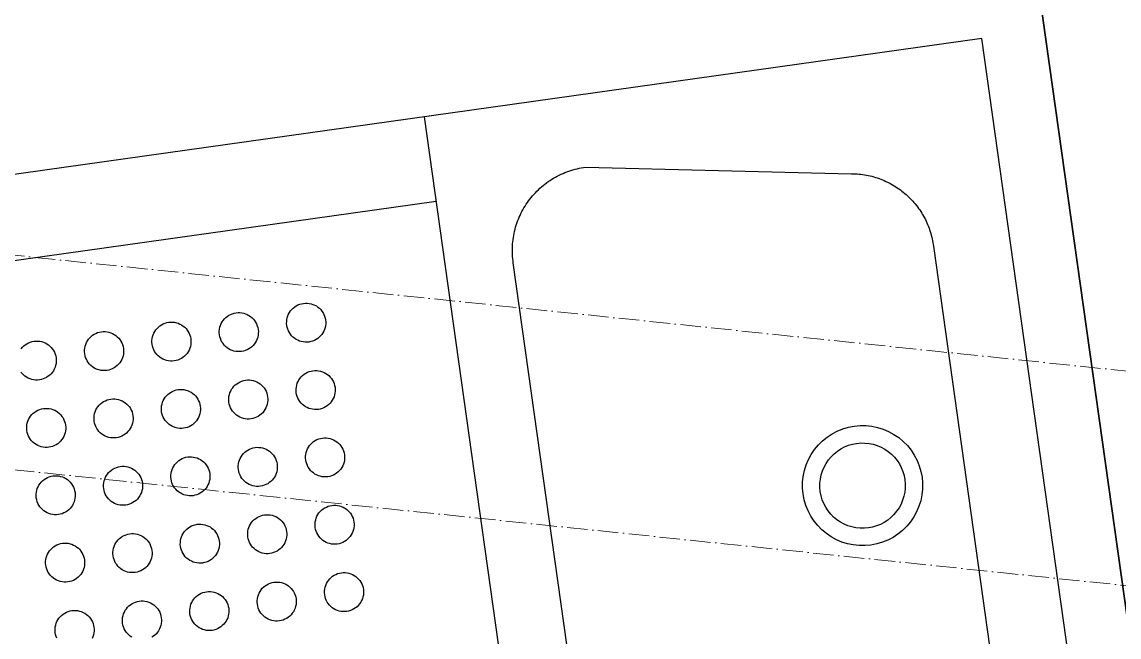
# Model space of a CAD drawing. Header units: millimetres. Extents: x -159872 to 386485, y -250577 to 158966.
# Drawn here: x 179948 to 180591, y 2141 to 2501 of the extents above; entities that cross this region are included whole.
import ezdxf

# ---------------------------------------------------------------- set-up
doc = ezdxf.new("R2010")
doc.units = ezdxf.units.MM
doc.linetypes.add('ACAD_ISO10W100', pattern=[18, 12, -3, 0, -3])
for name, color, linetype, lineweight in [('LDS-equipment-kitchen equipment', 3, 'Continuous', 13), ('LDS-struct-extg-ceiling beams', 252, 'ACAD_ISO10W100', 9), ('LDS-struct-new-walls', 6, 'Continuous', 35), ('WS-SINK UNIT', 3, 'Continuous', 13), ('WS-SINK UNIT TRANS', 62, 'Continuous', 13)]:
    doc.layers.add(name, color=color, linetype=linetype, lineweight=lineweight)

# ---------------------------------------------------------------- blocks, each defined once
blk = doc.blocks.new('JANITORIAL SINK_1')
at = {"layer": 'WS-SINK UNIT', "lineweight": 25}
for points in [[(250, 700, 0), (-250, 700, 0), (-250, 0, 0), (250, 0, 0), (250, 700, 0)], [(-156.78, 410.17, 0), (-158.02, 410.14, 0), (-159.26, 410.15, 0), (-160.5, 410.18, 0), (-161.74, 410.25, 0), (-162.97, 410.34, 0), (-164.21, 410.47, 0), (-165.44, 410.63, 0), (-166.66, 410.82, 0), (-167.88, 411.04, 0), (-169.1, 411.3, 0), (-170.3, 411.58, 0), (-171.5, 411.89, 0), (-172.7, 412.24, 0), (-173.88, 412.61, 0), (-175.05, 413.01, 0), (-176.21, 413.44, 0), (-177.36, 413.91, 0), (-178.5, 414.4, 0), (-179.63, 414.92, 0), (-180.74, 415.46, 0), (-181.84, 416.04, 0), (-182.92, 416.64, 0), (-183.99, 417.27, 0), (-185.04, 417.93, 0), (-186.08, 418.61, 0), (-187.1, 419.32, 0), (-188.1, 420.05, 0), (-189.08, 420.81, 0), (-190.04, 421.6, 0), (-190.98, 422.41, 0), (-191.9, 423.24, 0), (-192.8, 424.09, 0), (-193.67, 424.97, 0), (-194.53, 425.87, 0), (-195.36, 426.79, 0), (-196.17, 427.73, 0), (-196.95, 428.69, 0), (-197.71, 429.67, 0), (-198.45, 430.67, 0), (-199.16, 431.69, 0), (-199.84, 432.72, 0), (-200.5, 433.77, 0), (-201.13, 434.84, 0), (-201.73, 435.92, 0), (-202.3, 437.02, 0), (-202.85, 438.14, 0), (-203.37, 439.26, 0), (-203.86, 440.4, 0), (-204.32, 441.55, 0), (-204.76, 442.71, 0), (-205.16, 443.89, 0), (-205.53, 445.07, 0), (-205.88, 446.26, 0), (-206.19, 447.46, 0), (-206.47, 448.67, 0), (-206.72, 449.88, 0), (-206.95, 451.1, 0), (-207.14, 452.33, 0), (-207.3, 453.56, 0), (-207.42, 454.79, 0), (-207.52, 456.03, 0), (-207.59, 457.27, 0), (-207.62, 458.51, 0), (-207.63, 459.75, 0), (-182.2, 613.56, 0), (-182.03, 614.64, 0), (-181.84, 615.71, 0), (-181.62, 616.78, 0), (-181.38, 617.85, 0), (-181.11, 618.91, 0), (-180.82, 619.96, 0), (-180.5, 621, 0), (-180.17, 622.04, 0), (-179.81, 623.07, 0), (-179.42, 624.1, 0), (-179.02, 625.11, 0), (-178.59, 626.11, 0), (-178.13, 627.11, 0), (-177.66, 628.09, 0), (-177.16, 629.06, 0), (-176.65, 630.03, 0), (-176.11, 630.98, 0), (-175.55, 631.91, 0), (-174.96, 632.84, 0), (-174.36, 633.75, 0), (-173.74, 634.64, 0), (-173.1, 635.53, 0), (-172.43, 636.4, 0), (-171.75, 637.25, 0), (-171.05, 638.09, 0), (-170.33, 638.91, 0), (-169.6, 639.71, 0), (-168.84, 640.5, 0), (-168.07, 641.27, 0), (-167.28, 642.03, 0), (-166.47, 642.76, 0), (-165.65, 643.48, 0), (-164.81, 644.18, 0), (-163.95, 644.86, 0), (-163.08, 645.52, 0), (-162.2, 646.16, 0), (-161.3, 646.78, 0), (-160.39, 647.38, 0), (-159.46, 647.96, 0), (-158.53, 648.52, 0), (-157.58, 649.06, 0), (-156.61, 649.58, 0), (-155.64, 650.07, 0), (-154.66, 650.54, 0), (-153.66, 650.99, 0), (-152.66, 651.42, 0), (-151.64, 651.83, 0), (-150.62, 652.21, 0), (-149.59, 652.57, 0), (-148.55, 652.9, 0), (-147.5, 653.21, 0), (-146.45, 653.5, 0), (-145.39, 653.77, 0), (-144.32, 654.01, 0), (-143.25, 654.23, 0), (-142.18, 654.42, 0), (-141.1, 654.59, 0), (-140.02, 654.73, 0), (-138.93, 654.85, 0), (-137.84, 654.95, 0), (-136.75, 655.02, 0), (-135.66, 655.06, 0), (-134.57, 655.09, 0), (-133.48, 655.08, 0), (133.88, 655.08, 0)], [(155.93, 410.17, 0), (-156.78, 410.17, 0)], [(-250, 370.34, 0), (250, 370.34, 0)], [(-200, 370.34, 0), (-200, 89.83, 0)]]:
    blk.add_polyline3d(points, dxfattribs=at)
at = {"layer": 'WS-SINK UNIT TRANS', "lineweight": 25}
for points in [[(34.75, 594.49, 0), (34.58, 591.04, 0), (34.07, 587.63, 0), (33.23, 584.28, 0), (32.07, 581.03, 0), (30.59, 577.91, 0), (28.82, 574.95, 0), (26.76, 572.18, 0), (24.44, 569.62, 0), (21.89, 567.3, 0), (19.12, 565.25, 0), (16.16, 563.47, 0), (13.04, 562, 0), (9.79, 560.84, 0), (6.44, 560, 0), (3.02, 559.49, 0), (-0.42, 559.32, 0), (-3.87, 559.49, 0), (-7.28, 560, 0), (-10.63, 560.84, 0), (-13.88, 562, 0), (-17, 563.47, 0), (-19.96, 565.25, 0), (-22.73, 567.3, 0), (-25.29, 569.62, 0), (-27.61, 572.18, 0), (-29.67, 574.95, 0), (-31.44, 577.91, 0), (-32.92, 581.03, 0), (-34.08, 584.28, 0), (-34.92, 587.63, 0), (-35.42, 591.04, 0), (-35.59, 594.49, 0), (-35.42, 597.94, 0), (-34.92, 601.35, 0), (-34.08, 604.7, 0), (-32.92, 607.95, 0), (-31.44, 611.07, 0), (-29.67, 614.03, 0), (-27.61, 616.8, 0), (-25.29, 619.36, 0), (-22.73, 621.68, 0), (-19.96, 623.73, 0), (-17, 625.51, 0), (-13.88, 626.98, 0), (-10.63, 628.15, 0), (-7.28, 628.99, 0), (-3.87, 629.49, 0), (-0.42, 629.66, 0), (3.02, 629.49, 0), (6.44, 628.99, 0), (9.79, 628.15, 0), (13.04, 626.98, 0), (16.16, 625.51, 0), (19.12, 623.73, 0), (21.89, 621.68, 0), (24.44, 619.36, 0), (26.76, 616.8, 0), (28.82, 614.03, 0), (30.59, 611.07, 0), (32.07, 607.95, 0), (33.23, 604.7, 0), (34.07, 601.35, 0), (34.58, 597.94, 0), (34.75, 594.49, 0)], [(24.58, 594.49, 0), (24.46, 592.04, 0), (24.1, 589.61, 0), (23.5, 587.23, 0), (22.67, 584.92, 0), (21.62, 582.71, 0), (20.36, 580.6, 0), (18.9, 578.63, 0), (17.25, 576.81, 0), (15.44, 575.17, 0), (13.47, 573.7, 0), (11.36, 572.44, 0), (9.14, 571.39, 0), (6.83, 570.57, 0), (4.45, 569.97, 0), (2.03, 569.61, 0), (-0.42, 569.49, 0), (-2.87, 569.61, 0), (-5.3, 569.97, 0), (-7.68, 570.57, 0), (-9.99, 571.39, 0), (-12.21, 572.44, 0), (-14.31, 573.7, 0), (-16.28, 575.17, 0), (-18.1, 576.81, 0), (-19.75, 578.63, 0), (-21.21, 580.6, 0), (-22.47, 582.71, 0), (-23.52, 584.92, 0), (-24.35, 587.23, 0), (-24.94, 589.61, 0), (-25.3, 592.04, 0), (-25.42, 594.49, 0), (-25.3, 596.94, 0), (-24.94, 599.37, 0), (-24.35, 601.75, 0), (-23.52, 604.06, 0), (-22.47, 606.28, 0), (-21.21, 608.38, 0), (-19.75, 610.35, 0), (-18.1, 612.17, 0), (-16.28, 613.82, 0), (-14.31, 615.28, 0), (-12.21, 616.54, 0), (-9.99, 617.59, 0), (-7.68, 618.42, 0), (-5.3, 619.01, 0), (-2.87, 619.37, 0), (-0.42, 619.49, 0), (2.03, 619.37, 0), (4.45, 619.01, 0), (6.83, 618.42, 0), (9.14, 617.59, 0), (11.36, 616.54, 0), (13.47, 615.28, 0), (15.44, 613.82, 0), (17.25, 612.17, 0), (18.9, 610.35, 0), (20.36, 608.38, 0), (21.62, 606.28, 0), (22.67, 604.06, 0), (23.5, 601.75, 0), (24.1, 599.37, 0), (24.46, 596.94, 0), (24.58, 594.49, 0)], [(-128.81, 285.17, 0), (-128.87, 284.05, 0), (-129.03, 282.94, 0), (-129.31, 281.85, 0), (-129.68, 280.79, 0), (-130.16, 279.78, 0), (-130.74, 278.81, 0), (-131.41, 277.91, 0), (-132.16, 277.08, 0), (-133, 276.33, 0), (-133.9, 275.66, 0), (-134.86, 275.08, 0), (-135.88, 274.6, 0), (-136.93, 274.22, 0), (-138.02, 273.95, 0), (-139.13, 273.78, 0), (-140.25, 273.73, 0), (-141.38, 273.78, 0), (-142.49, 273.95, 0), (-143.57, 274.22, 0), (-144.63, 274.6, 0), (-145.65, 275.08, 0), (-146.61, 275.66, 0), (-147.51, 276.33, 0), (-148.34, 277.08, 0), (-149.1, 277.91, 0), (-149.77, 278.81, 0), (-150.34, 279.78, 0), (-150.82, 280.79, 0), (-151.2, 281.85, 0), (-151.47, 282.94, 0), (-151.64, 284.05, 0), (-151.69, 285.17, 0), (-151.64, 286.29, 0), (-151.47, 287.4, 0), (-151.2, 288.49, 0), (-150.82, 289.55, 0), (-150.34, 290.56, 0), (-149.77, 291.53, 0), (-149.1, 292.43, 0), (-148.34, 293.26, 0), (-147.51, 294.01, 0), (-146.61, 294.68, 0), (-145.65, 295.26, 0), (-144.63, 295.74, 0), (-143.57, 296.12, 0), (-142.49, 296.39, 0), (-141.38, 296.56, 0), (-140.25, 296.61, 0), (-139.13, 296.56, 0), (-138.02, 296.39, 0), (-136.93, 296.12, 0), (-135.88, 295.74, 0), (-134.86, 295.26, 0), (-133.9, 294.68, 0), (-133, 294.01, 0), (-132.16, 293.26, 0), (-131.41, 292.43, 0), (-130.74, 291.53, 0), (-130.16, 290.56, 0), (-129.68, 289.55, 0), (-129.31, 288.49, 0), (-129.03, 287.4, 0), (-128.87, 286.29, 0), (-128.81, 285.17, 0)], [(-88.98, 285.17, 0), (-89.04, 284.05, 0), (-89.2, 282.94, 0), (-89.48, 281.85, 0), (-89.85, 280.79, 0), (-90.33, 279.78, 0), (-90.91, 278.81, 0), (-91.58, 277.91, 0), (-92.33, 277.08, 0), (-93.17, 276.33, 0), (-94.07, 275.66, 0), (-95.03, 275.08, 0), (-96.05, 274.6, 0), (-97.1, 274.22, 0), (-98.19, 273.95, 0), (-99.3, 273.78, 0), (-100.42, 273.73, 0), (-101.54, 273.78, 0), (-102.66, 273.95, 0), (-103.74, 274.22, 0), (-104.8, 274.6, 0), (-105.82, 275.08, 0), (-106.78, 275.66, 0), (-107.68, 276.33, 0), (-108.51, 277.08, 0), (-109.27, 277.91, 0), (-109.94, 278.81, 0), (-110.51, 279.78, 0), (-110.99, 280.79, 0), (-111.37, 281.85, 0), (-111.64, 282.94, 0), (-111.81, 284.05, 0), (-111.86, 285.17, 0), (-111.81, 286.29, 0), (-111.64, 287.4, 0), (-111.37, 288.49, 0), (-110.99, 289.55, 0), (-110.51, 290.56, 0), (-109.94, 291.53, 0), (-109.27, 292.43, 0), (-108.51, 293.26, 0), (-107.68, 294.01, 0), (-106.78, 294.68, 0), (-105.82, 295.26, 0), (-104.8, 295.74, 0), (-103.74, 296.12, 0), (-102.66, 296.39, 0), (-101.54, 296.56, 0), (-100.42, 296.61, 0), (-99.3, 296.56, 0), (-98.19, 296.39, 0), (-97.1, 296.12, 0), (-96.05, 295.74, 0), (-95.03, 295.26, 0), (-94.07, 294.68, 0), (-93.17, 294.01, 0), (-92.33, 293.26, 0), (-91.58, 292.43, 0), (-90.91, 291.53, 0), (-90.33, 290.56, 0), (-89.85, 289.55, 0), (-89.48, 288.49, 0), (-89.2, 287.4, 0), (-89.04, 286.29, 0), (-88.98, 285.17, 0)], [(-49.15, 285.17, 0), (-49.21, 284.05, 0), (-49.37, 282.94, 0), (-49.64, 281.85, 0), (-50.02, 280.79, 0), (-50.5, 279.78, 0), (-51.08, 278.81, 0), (-51.75, 277.91, 0), (-52.5, 277.08, 0), (-53.33, 276.33, 0), (-54.24, 275.66, 0), (-55.2, 275.08, 0), (-56.21, 274.6, 0), (-57.27, 274.22, 0), (-58.36, 273.95, 0), (-59.47, 273.78, 0), (-60.59, 273.73, 0), (-61.71, 273.78, 0), (-62.82, 273.95, 0), (-63.91, 274.22, 0), (-64.97, 274.6, 0), (-65.99, 275.08, 0), (-66.95, 275.66, 0), (-67.85, 276.33, 0), (-68.68, 277.08, 0), (-69.44, 277.91, 0), (-70.11, 278.81, 0), (-70.68, 279.78, 0), (-71.16, 280.79, 0), (-71.54, 281.85, 0), (-71.81, 282.94, 0), (-71.98, 284.05, 0), (-72.03, 285.17, 0), (-71.98, 286.29, 0), (-71.81, 287.4, 0), (-71.54, 288.49, 0), (-71.16, 289.55, 0), (-70.68, 290.56, 0), (-70.11, 291.53, 0), (-69.44, 292.43, 0), (-68.68, 293.26, 0), (-67.85, 294.01, 0), (-66.95, 294.68, 0), (-65.99, 295.26, 0), (-64.97, 295.74, 0), (-63.91, 296.12, 0), (-62.82, 296.39, 0), (-61.71, 296.56, 0), (-60.59, 296.61, 0), (-59.47, 296.56, 0), (-58.36, 296.39, 0), (-57.27, 296.12, 0), (-56.21, 295.74, 0), (-55.2, 295.26, 0), (-54.24, 294.68, 0), (-53.33, 294.01, 0), (-52.5, 293.26, 0), (-51.75, 292.43, 0), (-51.08, 291.53, 0), (-50.5, 290.56, 0), (-50.02, 289.55, 0), (-49.64, 288.49, 0), (-49.37, 287.4, 0), (-49.21, 286.29, 0), (-49.15, 285.17, 0)], [(-9.32, 285.17, 0), (-9.38, 284.05, 0), (-9.54, 282.94, 0), (-9.81, 281.85, 0), (-10.19, 280.79, 0), (-10.67, 279.78, 0), (-11.25, 278.81, 0), (-11.92, 277.91, 0), (-12.67, 277.08, 0), (-13.5, 276.33, 0), (-14.41, 275.66, 0), (-15.37, 275.08, 0), (-16.38, 274.6, 0), (-17.44, 274.22, 0), (-18.53, 273.95, 0), (-19.64, 273.78, 0), (-20.76, 273.73, 0), (-21.88, 273.78, 0), (-22.99, 273.95, 0), (-24.08, 274.22, 0), (-25.14, 274.6, 0), (-26.16, 275.08, 0), (-27.12, 275.66, 0), (-28.02, 276.33, 0), (-28.85, 277.08, 0), (-29.61, 277.91, 0), (-30.28, 278.81, 0), (-30.85, 279.78, 0), (-31.33, 280.79, 0), (-31.71, 281.85, 0), (-31.98, 282.94, 0), (-32.15, 284.05, 0), (-32.2, 285.17, 0), (-32.15, 286.29, 0), (-31.98, 287.4, 0), (-31.71, 288.49, 0), (-31.33, 289.55, 0), (-30.85, 290.56, 0), (-30.28, 291.53, 0), (-29.61, 292.43, 0), (-28.85, 293.26, 0), (-28.02, 294.01, 0), (-27.12, 294.68, 0), (-26.16, 295.26, 0), (-25.14, 295.74, 0), (-24.08, 296.12, 0), (-22.99, 296.39, 0), (-21.88, 296.56, 0), (-20.76, 296.61, 0), (-19.64, 296.56, 0), (-18.53, 296.39, 0), (-17.44, 296.12, 0), (-16.38, 295.74, 0), (-15.37, 295.26, 0), (-14.41, 294.68, 0), (-13.5, 294.01, 0), (-12.67, 293.26, 0), (-11.92, 292.43, 0), (-11.25, 291.53, 0), (-10.67, 290.56, 0), (-10.19, 289.55, 0), (-9.81, 288.49, 0), (-9.54, 287.4, 0), (-9.38, 286.29, 0), (-9.32, 285.17, 0)], [(30.51, 285.17, 0), (30.45, 284.05, 0), (30.29, 282.94, 0), (30.02, 281.85, 0), (29.64, 280.79, 0), (29.16, 279.78, 0), (28.58, 278.81, 0), (27.91, 277.91, 0), (27.16, 277.08, 0), (26.33, 276.33, 0), (25.42, 275.66, 0), (24.46, 275.08, 0), (23.45, 274.6, 0), (22.39, 274.22, 0), (21.3, 273.95, 0), (20.19, 273.78, 0), (19.07, 273.73, 0), (17.95, 273.78, 0), (16.84, 273.95, 0), (15.75, 274.22, 0), (14.69, 274.6, 0), (13.67, 275.08, 0), (12.71, 275.66, 0), (11.81, 276.33, 0), (10.98, 277.08, 0), (10.22, 277.91, 0), (9.56, 278.81, 0), (8.98, 279.78, 0), (8.5, 280.79, 0), (8.12, 281.85, 0), (7.85, 282.94, 0), (7.68, 284.05, 0), (7.63, 285.17, 0), (7.68, 286.29, 0), (7.85, 287.4, 0), (8.12, 288.49, 0), (8.5, 289.55, 0), (8.98, 290.56, 0), (9.56, 291.53, 0), (10.22, 292.43, 0), (10.98, 293.26, 0), (11.81, 294.01, 0), (12.71, 294.68, 0), (13.67, 295.26, 0), (14.69, 295.74, 0), (15.75, 296.12, 0), (16.84, 296.39, 0), (17.95, 296.56, 0), (19.07, 296.61, 0), (20.19, 296.56, 0), (21.3, 296.39, 0), (22.39, 296.12, 0), (23.45, 295.74, 0), (24.46, 295.26, 0), (25.42, 294.68, 0), (26.33, 294.01, 0), (27.16, 293.26, 0), (27.91, 292.43, 0), (28.58, 291.53, 0), (29.16, 290.56, 0), (29.64, 289.55, 0), (30.02, 288.49, 0), (30.29, 287.4, 0), (30.45, 286.29, 0), (30.51, 285.17, 0)], [(-128.81, 245.34, 0), (-128.87, 244.22, 0), (-129.03, 243.11, 0), (-129.31, 242.02, 0), (-129.68, 240.96, 0), (-130.16, 239.95, 0), (-130.74, 238.98, 0), (-131.41, 238.08, 0), (-132.16, 237.25, 0), (-133, 236.5, 0), (-133.9, 235.83, 0), (-134.86, 235.25, 0), (-135.88, 234.77, 0), (-136.93, 234.39, 0), (-138.02, 234.12, 0), (-139.13, 233.95, 0), (-140.25, 233.9, 0), (-141.38, 233.95, 0), (-142.49, 234.12, 0), (-143.57, 234.39, 0), (-144.63, 234.77, 0), (-145.65, 235.25, 0), (-146.61, 235.83, 0), (-147.51, 236.5, 0), (-148.34, 237.25, 0), (-149.1, 238.08, 0), (-149.77, 238.98, 0), (-150.34, 239.95, 0), (-150.82, 240.96, 0), (-151.2, 242.02, 0), (-151.47, 243.11, 0), (-151.64, 244.22, 0), (-151.69, 245.34, 0), (-151.64, 246.46, 0), (-151.47, 247.57, 0), (-151.2, 248.66, 0), (-150.82, 249.72, 0), (-150.34, 250.73, 0), (-149.77, 251.7, 0), (-149.1, 252.6, 0), (-148.34, 253.43, 0), (-147.51, 254.18, 0), (-146.61, 254.85, 0), (-145.65, 255.43, 0), (-144.63, 255.91, 0), (-143.57, 256.29, 0), (-142.49, 256.56, 0), (-141.38, 256.72, 0), (-140.25, 256.78, 0), (-139.13, 256.72, 0), (-138.02, 256.56, 0), (-136.93, 256.29, 0), (-135.88, 255.91, 0), (-134.86, 255.43, 0), (-133.9, 254.85, 0), (-133, 254.18, 0), (-132.16, 253.43, 0), (-131.41, 252.6, 0), (-130.74, 251.7, 0), (-130.16, 250.73, 0), (-129.68, 249.72, 0), (-129.31, 248.66, 0), (-129.03, 247.57, 0), (-128.87, 246.46, 0), (-128.81, 245.34, 0)], [(-88.98, 245.34, 0), (-89.04, 244.22, 0), (-89.2, 243.11, 0), (-89.48, 242.02, 0), (-89.85, 240.96, 0), (-90.33, 239.95, 0), (-90.91, 238.98, 0), (-91.58, 238.08, 0), (-92.33, 237.25, 0), (-93.17, 236.5, 0), (-94.07, 235.83, 0), (-95.03, 235.25, 0), (-96.05, 234.77, 0), (-97.1, 234.39, 0), (-98.19, 234.12, 0), (-99.3, 233.95, 0), (-100.42, 233.9, 0), (-101.54, 233.95, 0), (-102.66, 234.12, 0), (-103.74, 234.39, 0), (-104.8, 234.77, 0), (-105.82, 235.25, 0), (-106.78, 235.83, 0), (-107.68, 236.5, 0), (-108.51, 237.25, 0), (-109.27, 238.08, 0), (-109.94, 238.98, 0), (-110.51, 239.95, 0), (-110.99, 240.96, 0), (-111.37, 242.02, 0), (-111.64, 243.11, 0), (-111.81, 244.22, 0), (-111.86, 245.34, 0), (-111.81, 246.46, 0), (-111.64, 247.57, 0), (-111.37, 248.66, 0), (-110.99, 249.72, 0), (-110.51, 250.73, 0), (-109.94, 251.7, 0), (-109.27, 252.6, 0), (-108.51, 253.43, 0), (-107.68, 254.18, 0), (-106.78, 254.85, 0), (-105.82, 255.43, 0), (-104.8, 255.91, 0), (-103.74, 256.29, 0), (-102.66, 256.56, 0), (-101.54, 256.72, 0), (-100.42, 256.78, 0), (-99.3, 256.72, 0), (-98.19, 256.56, 0), (-97.1, 256.29, 0), (-96.05, 255.91, 0), (-95.03, 255.43, 0), (-94.07, 254.85, 0), (-93.17, 254.18, 0), (-92.33, 253.43, 0), (-91.58, 252.6, 0), (-90.91, 251.7, 0), (-90.33, 250.73, 0), (-89.85, 249.72, 0), (-89.48, 248.66, 0), (-89.2, 247.57, 0), (-89.04, 246.46, 0), (-88.98, 245.34, 0)], [(-49.15, 245.34, 0), (-49.21, 244.22, 0), (-49.37, 243.11, 0), (-49.64, 242.02, 0), (-50.02, 240.96, 0), (-50.5, 239.95, 0), (-51.08, 238.98, 0), (-51.75, 238.08, 0), (-52.5, 237.25, 0), (-53.33, 236.5, 0), (-54.24, 235.83, 0), (-55.2, 235.25, 0), (-56.21, 234.77, 0), (-57.27, 234.39, 0), (-58.36, 234.12, 0), (-59.47, 233.95, 0), (-60.59, 233.9, 0), (-61.71, 233.95, 0), (-62.82, 234.12, 0), (-63.91, 234.39, 0), (-64.97, 234.77, 0), (-65.99, 235.25, 0), (-66.95, 235.83, 0), (-67.85, 236.5, 0), (-68.68, 237.25, 0), (-69.44, 238.08, 0), (-70.11, 238.98, 0), (-70.68, 239.95, 0), (-71.16, 240.96, 0), (-71.54, 242.02, 0), (-71.81, 243.11, 0), (-71.98, 244.22, 0), (-72.03, 245.34, 0), (-71.98, 246.46, 0), (-71.81, 247.57, 0), (-71.54, 248.66, 0), (-71.16, 249.72, 0), (-70.68, 250.73, 0), (-70.11, 251.7, 0), (-69.44, 252.6, 0), (-68.68, 253.43, 0), (-67.85, 254.18, 0), (-66.95, 254.85, 0), (-65.99, 255.43, 0), (-64.97, 255.91, 0), (-63.91, 256.29, 0), (-62.82, 256.56, 0), (-61.71, 256.72, 0), (-60.59, 256.78, 0), (-59.47, 256.72, 0), (-58.36, 256.56, 0), (-57.27, 256.29, 0), (-56.21, 255.91, 0), (-55.2, 255.43, 0), (-54.24, 254.85, 0), (-53.33, 254.18, 0), (-52.5, 253.43, 0), (-51.75, 252.6, 0), (-51.08, 251.7, 0), (-50.5, 250.73, 0), (-50.02, 249.72, 0), (-49.64, 248.66, 0), (-49.37, 247.57, 0), (-49.21, 246.46, 0), (-49.15, 245.34, 0)], [(-9.32, 245.34, 0), (-9.38, 244.22, 0), (-9.54, 243.11, 0), (-9.81, 242.02, 0), (-10.19, 240.96, 0), (-10.67, 239.95, 0), (-11.25, 238.98, 0), (-11.92, 238.08, 0), (-12.67, 237.25, 0), (-13.5, 236.5, 0), (-14.41, 235.83, 0), (-15.37, 235.25, 0), (-16.38, 234.77, 0), (-17.44, 234.39, 0), (-18.53, 234.12, 0), (-19.64, 233.95, 0), (-20.76, 233.9, 0), (-21.88, 233.95, 0), (-22.99, 234.12, 0), (-24.08, 234.39, 0), (-25.14, 234.77, 0), (-26.16, 235.25, 0), (-27.12, 235.83, 0), (-28.02, 236.5, 0), (-28.85, 237.25, 0), (-29.61, 238.08, 0), (-30.28, 238.98, 0), (-30.85, 239.95, 0), (-31.33, 240.96, 0), (-31.71, 242.02, 0), (-31.98, 243.11, 0), (-32.15, 244.22, 0), (-32.2, 245.34, 0), (-32.15, 246.46, 0), (-31.98, 247.57, 0), (-31.71, 248.66, 0), (-31.33, 249.72, 0), (-30.85, 250.73, 0), (-30.28, 251.7, 0), (-29.61, 252.6, 0), (-28.85, 253.43, 0), (-28.02, 254.18, 0), (-27.12, 254.85, 0), (-26.16, 255.43, 0), (-25.14, 255.91, 0), (-24.08, 256.29, 0), (-22.99, 256.56, 0), (-21.88, 256.72, 0), (-20.76, 256.78, 0), (-19.64, 256.72, 0), (-18.53, 256.56, 0), (-17.44, 256.29, 0), (-16.38, 255.91, 0), (-15.37, 255.43, 0), (-14.41, 254.85, 0), (-13.5, 254.18, 0), (-12.67, 253.43, 0), (-11.92, 252.6, 0), (-11.25, 251.7, 0), (-10.67, 250.73, 0), (-10.19, 249.72, 0), (-9.81, 248.66, 0), (-9.54, 247.57, 0), (-9.38, 246.46, 0), (-9.32, 245.34, 0)], [(30.51, 245.34, 0), (30.45, 244.22, 0), (30.29, 243.11, 0), (30.02, 242.02, 0), (29.64, 240.96, 0), (29.16, 239.95, 0), (28.58, 238.98, 0), (27.91, 238.08, 0), (27.16, 237.25, 0), (26.33, 236.5, 0), (25.42, 235.83, 0), (24.46, 235.25, 0), (23.45, 234.77, 0), (22.39, 234.39, 0), (21.3, 234.12, 0), (20.19, 233.95, 0), (19.07, 233.9, 0), (17.95, 233.95, 0), (16.84, 234.12, 0), (15.75, 234.39, 0), (14.69, 234.77, 0), (13.67, 235.25, 0), (12.71, 235.83, 0), (11.81, 236.5, 0), (10.98, 237.25, 0), (10.22, 238.08, 0), (9.56, 238.98, 0), (8.98, 239.95, 0), (8.5, 240.96, 0), (8.12, 242.02, 0), (7.85, 243.11, 0), (7.68, 244.22, 0), (7.63, 245.34, 0), (7.68, 246.46, 0), (7.85, 247.57, 0), (8.12, 248.66, 0), (8.5, 249.72, 0), (8.98, 250.73, 0), (9.56, 251.7, 0), (10.22, 252.6, 0), (10.98, 253.43, 0), (11.81, 254.18, 0), (12.71, 254.85, 0), (13.67, 255.43, 0), (14.69, 255.91, 0), (15.75, 256.29, 0), (16.84, 256.56, 0), (17.95, 256.72, 0), (19.07, 256.78, 0), (20.19, 256.72, 0), (21.3, 256.56, 0), (22.39, 256.29, 0), (23.45, 255.91, 0), (24.46, 255.43, 0), (25.42, 254.85, 0), (26.33, 254.18, 0), (27.16, 253.43, 0), (27.91, 252.6, 0), (28.58, 251.7, 0), (29.16, 250.73, 0), (29.64, 249.72, 0), (30.02, 248.66, 0), (30.29, 247.57, 0), (30.45, 246.46, 0), (30.51, 245.34, 0)], [(-128.81, 205.51, 0), (-128.87, 204.39, 0), (-129.03, 203.28, 0), (-129.31, 202.19, 0), (-129.68, 201.13, 0), (-130.16, 200.12, 0), (-130.74, 199.15, 0), (-131.41, 198.25, 0), (-132.16, 197.42, 0), (-133, 196.66, 0), (-133.9, 196, 0), (-134.86, 195.42, 0), (-135.88, 194.94, 0), (-136.93, 194.56, 0), (-138.02, 194.29, 0), (-139.13, 194.12, 0), (-140.25, 194.07, 0), (-141.38, 194.12, 0), (-142.49, 194.29, 0), (-143.57, 194.56, 0), (-144.63, 194.94, 0), (-145.65, 195.42, 0), (-146.61, 196, 0), (-147.51, 196.66, 0), (-148.34, 197.42, 0), (-149.1, 198.25, 0), (-149.77, 199.15, 0), (-150.34, 200.12, 0), (-150.82, 201.13, 0), (-151.2, 202.19, 0), (-151.47, 203.28, 0), (-151.64, 204.39, 0), (-151.69, 205.51, 0), (-151.64, 206.63, 0), (-151.47, 207.74, 0), (-151.2, 208.83, 0), (-150.82, 209.89, 0), (-150.34, 210.9, 0), (-149.77, 211.86, 0), (-149.1, 212.77, 0), (-148.34, 213.6, 0), (-147.51, 214.35, 0), (-146.61, 215.02, 0), (-145.65, 215.6, 0), (-144.63, 216.08, 0), (-143.57, 216.46, 0), (-142.49, 216.73, 0), (-141.38, 216.89, 0), (-140.25, 216.95, 0), (-139.13, 216.89, 0), (-138.02, 216.73, 0), (-136.93, 216.46, 0), (-135.88, 216.08, 0), (-134.86, 215.6, 0), (-133.9, 215.02, 0), (-133, 214.35, 0), (-132.16, 213.6, 0), (-131.41, 212.77, 0), (-130.74, 211.86, 0), (-130.16, 210.9, 0), (-129.68, 209.89, 0), (-129.31, 208.83, 0), (-129.03, 207.74, 0), (-128.87, 206.63, 0), (-128.81, 205.51, 0)], [(-88.98, 205.51, 0), (-89.04, 204.39, 0), (-89.2, 203.28, 0), (-89.48, 202.19, 0), (-89.85, 201.13, 0), (-90.33, 200.12, 0), (-90.91, 199.15, 0), (-91.58, 198.25, 0), (-92.33, 197.42, 0), (-93.17, 196.66, 0), (-94.07, 196, 0), (-95.03, 195.42, 0), (-96.05, 194.94, 0), (-97.1, 194.56, 0), (-98.19, 194.29, 0), (-99.3, 194.12, 0), (-100.42, 194.07, 0), (-101.54, 194.12, 0), (-102.66, 194.29, 0), (-103.74, 194.56, 0), (-104.8, 194.94, 0), (-105.82, 195.42, 0), (-106.78, 196, 0), (-107.68, 196.66, 0), (-108.51, 197.42, 0), (-109.27, 198.25, 0), (-109.94, 199.15, 0), (-110.51, 200.12, 0), (-110.99, 201.13, 0), (-111.37, 202.19, 0), (-111.64, 203.28, 0), (-111.81, 204.39, 0), (-111.86, 205.51, 0), (-111.81, 206.63, 0), (-111.64, 207.74, 0), (-111.37, 208.83, 0), (-110.99, 209.89, 0), (-110.51, 210.9, 0), (-109.94, 211.86, 0), (-109.27, 212.77, 0), (-108.51, 213.6, 0), (-107.68, 214.35, 0), (-106.78, 215.02, 0), (-105.82, 215.6, 0), (-104.8, 216.08, 0), (-103.74, 216.46, 0), (-102.66, 216.73, 0), (-101.54, 216.89, 0), (-100.42, 216.95, 0), (-99.3, 216.89, 0), (-98.19, 216.73, 0), (-97.1, 216.46, 0), (-96.05, 216.08, 0), (-95.03, 215.6, 0), (-94.07, 215.02, 0), (-93.17, 214.35, 0), (-92.33, 213.6, 0), (-91.58, 212.77, 0), (-90.91, 211.86, 0), (-90.33, 210.9, 0), (-89.85, 209.89, 0), (-89.48, 208.83, 0), (-89.2, 207.74, 0), (-89.04, 206.63, 0), (-88.98, 205.51, 0)], [(-49.15, 205.51, 0), (-49.21, 204.39, 0), (-49.37, 203.28, 0), (-49.64, 202.19, 0), (-50.02, 201.13, 0), (-50.5, 200.12, 0), (-51.08, 199.15, 0), (-51.75, 198.25, 0), (-52.5, 197.42, 0), (-53.33, 196.66, 0), (-54.24, 196, 0), (-55.2, 195.42, 0), (-56.21, 194.94, 0), (-57.27, 194.56, 0), (-58.36, 194.29, 0), (-59.47, 194.12, 0), (-60.59, 194.07, 0), (-61.71, 194.12, 0), (-62.82, 194.29, 0), (-63.91, 194.56, 0), (-64.97, 194.94, 0), (-65.99, 195.42, 0), (-66.95, 196, 0), (-67.85, 196.66, 0), (-68.68, 197.42, 0), (-69.44, 198.25, 0), (-70.11, 199.15, 0), (-70.68, 200.12, 0), (-71.16, 201.13, 0), (-71.54, 202.19, 0), (-71.81, 203.28, 0), (-71.98, 204.39, 0), (-72.03, 205.51, 0), (-71.98, 206.63, 0), (-71.81, 207.74, 0), (-71.54, 208.83, 0), (-71.16, 209.89, 0), (-70.68, 210.9, 0), (-70.11, 211.86, 0), (-69.44, 212.77, 0), (-68.68, 213.6, 0), (-67.85, 214.35, 0), (-66.95, 215.02, 0), (-65.99, 215.6, 0), (-64.97, 216.08, 0), (-63.91, 216.46, 0), (-62.82, 216.73, 0), (-61.71, 216.89, 0), (-60.59, 216.95, 0), (-59.47, 216.89, 0), (-58.36, 216.73, 0), (-57.27, 216.46, 0), (-56.21, 216.08, 0), (-55.2, 215.6, 0), (-54.24, 215.02, 0), (-53.33, 214.35, 0), (-52.5, 213.6, 0), (-51.75, 212.77, 0), (-51.08, 211.86, 0), (-50.5, 210.9, 0), (-50.02, 209.89, 0), (-49.64, 208.83, 0), (-49.37, 207.74, 0), (-49.21, 206.63, 0), (-49.15, 205.51, 0)], [(-9.32, 205.51, 0), (-9.38, 204.39, 0), (-9.54, 203.28, 0), (-9.81, 202.19, 0), (-10.19, 201.13, 0), (-10.67, 200.12, 0), (-11.25, 199.15, 0), (-11.92, 198.25, 0), (-12.67, 197.42, 0), (-13.5, 196.66, 0), (-14.41, 196, 0), (-15.37, 195.42, 0), (-16.38, 194.94, 0), (-17.44, 194.56, 0), (-18.53, 194.29, 0), (-19.64, 194.12, 0), (-20.76, 194.07, 0), (-21.88, 194.12, 0), (-22.99, 194.29, 0), (-24.08, 194.56, 0), (-25.14, 194.94, 0), (-26.16, 195.42, 0), (-27.12, 196, 0), (-28.02, 196.66, 0), (-28.85, 197.42, 0), (-29.61, 198.25, 0), (-30.28, 199.15, 0), (-30.85, 200.12, 0), (-31.33, 201.13, 0), (-31.71, 202.19, 0), (-31.98, 203.28, 0), (-32.15, 204.39, 0), (-32.2, 205.51, 0), (-32.15, 206.63, 0), (-31.98, 207.74, 0), (-31.71, 208.83, 0), (-31.33, 209.89, 0), (-30.85, 210.9, 0), (-30.28, 211.86, 0), (-29.61, 212.77, 0), (-28.85, 213.6, 0), (-28.02, 214.35, 0), (-27.12, 215.02, 0), (-26.16, 215.6, 0), (-25.14, 216.08, 0), (-24.08, 216.46, 0), (-22.99, 216.73, 0), (-21.88, 216.89, 0), (-20.76, 216.95, 0), (-19.64, 216.89, 0), (-18.53, 216.73, 0), (-17.44, 216.46, 0), (-16.38, 216.08, 0), (-15.37, 215.6, 0), (-14.41, 215.02, 0), (-13.5, 214.35, 0), (-12.67, 213.6, 0), (-11.92, 212.77, 0), (-11.25, 211.86, 0), (-10.67, 210.9, 0), (-10.19, 209.89, 0), (-9.81, 208.83, 0), (-9.54, 207.74, 0), (-9.38, 206.63, 0), (-9.32, 205.51, 0)], [(30.51, 205.51, 0), (30.45, 204.39, 0), (30.29, 203.28, 0), (30.02, 202.19, 0), (29.64, 201.13, 0), (29.16, 200.12, 0), (28.58, 199.15, 0), (27.91, 198.25, 0), (27.16, 197.42, 0), (26.33, 196.66, 0), (25.42, 196, 0), (24.46, 195.42, 0), (23.45, 194.94, 0), (22.39, 194.56, 0), (21.3, 194.29, 0), (20.19, 194.12, 0), (19.07, 194.07, 0), (17.95, 194.12, 0), (16.84, 194.29, 0), (15.75, 194.56, 0), (14.69, 194.94, 0), (13.67, 195.42, 0), (12.71, 196, 0), (11.81, 196.66, 0), (10.98, 197.42, 0), (10.22, 198.25, 0), (9.56, 199.15, 0), (8.98, 200.12, 0), (8.5, 201.13, 0), (8.12, 202.19, 0), (7.85, 203.28, 0), (7.68, 204.39, 0), (7.63, 205.51, 0), (7.68, 206.63, 0), (7.85, 207.74, 0), (8.12, 208.83, 0), (8.5, 209.89, 0), (8.98, 210.9, 0), (9.56, 211.86, 0), (10.22, 212.77, 0), (10.98, 213.6, 0), (11.81, 214.35, 0), (12.71, 215.02, 0), (13.67, 215.6, 0), (14.69, 216.08, 0), (15.75, 216.46, 0), (16.84, 216.73, 0), (17.95, 216.89, 0), (19.07, 216.95, 0), (20.19, 216.89, 0), (21.3, 216.73, 0), (22.39, 216.46, 0), (23.45, 216.08, 0), (24.46, 215.6, 0), (25.42, 215.02, 0), (26.33, 214.35, 0), (27.16, 213.6, 0), (27.91, 212.77, 0), (28.58, 211.86, 0), (29.16, 210.9, 0), (29.64, 209.89, 0), (30.02, 208.83, 0), (30.29, 207.74, 0), (30.45, 206.63, 0), (30.51, 205.51, 0)], [(-128.81, 165.68, 0), (-128.87, 164.56, 0), (-129.03, 163.45, 0), (-129.31, 162.36, 0), (-129.68, 161.3, 0), (-130.16, 160.28, 0), (-130.74, 159.32, 0), (-131.41, 158.42, 0), (-132.16, 157.59, 0), (-133, 156.83, 0), (-133.9, 156.17, 0), (-134.86, 155.59, 0), (-135.88, 155.11, 0), (-136.93, 154.73, 0), (-138.02, 154.46, 0), (-139.13, 154.29, 0), (-140.25, 154.24, 0), (-141.38, 154.29, 0), (-142.49, 154.46, 0), (-143.57, 154.73, 0), (-144.63, 155.11, 0), (-145.65, 155.59, 0), (-146.61, 156.17, 0), (-147.51, 156.83, 0), (-148.34, 157.59, 0), (-149.1, 158.42, 0), (-149.77, 159.32, 0), (-150.34, 160.28, 0), (-150.82, 161.3, 0), (-151.2, 162.36, 0), (-151.47, 163.45, 0), (-151.64, 164.56, 0), (-151.69, 165.68, 0), (-151.64, 166.8, 0), (-151.47, 167.91, 0), (-151.2, 169, 0), (-150.82, 170.06, 0), (-150.34, 171.07, 0), (-149.77, 172.03, 0), (-149.1, 172.94, 0), (-148.34, 173.77, 0), (-147.51, 174.52, 0), (-146.61, 175.19, 0), (-145.65, 175.77, 0), (-144.63, 176.25, 0), (-143.57, 176.63, 0), (-142.49, 176.9, 0), (-141.38, 177.06, 0), (-140.25, 177.12, 0), (-139.13, 177.06, 0), (-138.02, 176.9, 0), (-136.93, 176.63, 0), (-135.88, 176.25, 0), (-134.86, 175.77, 0), (-133.9, 175.19, 0), (-133, 174.52, 0), (-132.16, 173.77, 0), (-131.41, 172.94, 0), (-130.74, 172.03, 0), (-130.16, 171.07, 0), (-129.68, 170.06, 0), (-129.31, 169, 0), (-129.03, 167.91, 0), (-128.87, 166.8, 0), (-128.81, 165.68, 0)], [(-88.98, 165.68, 0), (-89.04, 164.56, 0), (-89.2, 163.45, 0), (-89.48, 162.36, 0), (-89.85, 161.3, 0), (-90.33, 160.28, 0), (-90.91, 159.32, 0), (-91.58, 158.42, 0), (-92.33, 157.59, 0), (-93.17, 156.83, 0), (-94.07, 156.17, 0), (-95.03, 155.59, 0), (-96.05, 155.11, 0), (-97.1, 154.73, 0), (-98.19, 154.46, 0), (-99.3, 154.29, 0), (-100.42, 154.24, 0), (-101.54, 154.29, 0), (-102.66, 154.46, 0), (-103.74, 154.73, 0), (-104.8, 155.11, 0), (-105.82, 155.59, 0), (-106.78, 156.17, 0), (-107.68, 156.83, 0), (-108.51, 157.59, 0), (-109.27, 158.42, 0), (-109.94, 159.32, 0), (-110.51, 160.28, 0), (-110.99, 161.3, 0), (-111.37, 162.36, 0), (-111.64, 163.45, 0), (-111.81, 164.56, 0), (-111.86, 165.68, 0), (-111.81, 166.8, 0), (-111.64, 167.91, 0), (-111.37, 169, 0), (-110.99, 170.06, 0), (-110.51, 171.07, 0), (-109.94, 172.03, 0), (-109.27, 172.94, 0), (-108.51, 173.77, 0), (-107.68, 174.52, 0), (-106.78, 175.19, 0), (-105.82, 175.77, 0), (-104.8, 176.25, 0), (-103.74, 176.63, 0), (-102.66, 176.9, 0), (-101.54, 177.06, 0), (-100.42, 177.12, 0), (-99.3, 177.06, 0), (-98.19, 176.9, 0), (-97.1, 176.63, 0), (-96.05, 176.25, 0), (-95.03, 175.77, 0), (-94.07, 175.19, 0), (-93.17, 174.52, 0), (-92.33, 173.77, 0), (-91.58, 172.94, 0), (-90.91, 172.03, 0), (-90.33, 171.07, 0), (-89.85, 170.06, 0), (-89.48, 169, 0), (-89.2, 167.91, 0), (-89.04, 166.8, 0), (-88.98, 165.68, 0)], [(-49.15, 165.68, 0), (-49.21, 164.56, 0), (-49.37, 163.45, 0), (-49.64, 162.36, 0), (-50.02, 161.3, 0), (-50.5, 160.28, 0), (-51.08, 159.32, 0), (-51.75, 158.42, 0), (-52.5, 157.59, 0), (-53.33, 156.83, 0), (-54.24, 156.17, 0), (-55.2, 155.59, 0), (-56.21, 155.11, 0), (-57.27, 154.73, 0), (-58.36, 154.46, 0), (-59.47, 154.29, 0), (-60.59, 154.24, 0), (-61.71, 154.29, 0), (-62.82, 154.46, 0), (-63.91, 154.73, 0), (-64.97, 155.11, 0), (-65.99, 155.59, 0), (-66.95, 156.17, 0), (-67.85, 156.83, 0), (-68.68, 157.59, 0), (-69.44, 158.42, 0), (-70.11, 159.32, 0), (-70.68, 160.28, 0), (-71.16, 161.3, 0), (-71.54, 162.36, 0), (-71.81, 163.45, 0), (-71.98, 164.56, 0), (-72.03, 165.68, 0), (-71.98, 166.8, 0), (-71.81, 167.91, 0), (-71.54, 169, 0), (-71.16, 170.06, 0), (-70.68, 171.07, 0), (-70.11, 172.03, 0), (-69.44, 172.94, 0), (-68.68, 173.77, 0), (-67.85, 174.52, 0), (-66.95, 175.19, 0), (-65.99, 175.77, 0), (-64.97, 176.25, 0), (-63.91, 176.63, 0), (-62.82, 176.9, 0), (-61.71, 177.06, 0), (-60.59, 177.12, 0), (-59.47, 177.06, 0), (-58.36, 176.9, 0), (-57.27, 176.63, 0), (-56.21, 176.25, 0), (-55.2, 175.77, 0), (-54.24, 175.19, 0), (-53.33, 174.52, 0), (-52.5, 173.77, 0), (-51.75, 172.94, 0), (-51.08, 172.03, 0), (-50.5, 171.07, 0), (-50.02, 170.06, 0), (-49.64, 169, 0), (-49.37, 167.91, 0), (-49.21, 166.8, 0), (-49.15, 165.68, 0)], [(-9.32, 165.68, 0), (-9.38, 164.56, 0), (-9.54, 163.45, 0), (-9.81, 162.36, 0), (-10.19, 161.3, 0), (-10.67, 160.28, 0), (-11.25, 159.32, 0), (-11.92, 158.42, 0), (-12.67, 157.59, 0), (-13.5, 156.83, 0), (-14.41, 156.17, 0), (-15.37, 155.59, 0), (-16.38, 155.11, 0), (-17.44, 154.73, 0), (-18.53, 154.46, 0), (-19.64, 154.29, 0), (-20.76, 154.24, 0), (-21.88, 154.29, 0), (-22.99, 154.46, 0), (-24.08, 154.73, 0), (-25.14, 155.11, 0), (-26.16, 155.59, 0), (-27.12, 156.17, 0), (-28.02, 156.83, 0), (-28.85, 157.59, 0), (-29.61, 158.42, 0), (-30.28, 159.32, 0), (-30.85, 160.28, 0), (-31.33, 161.3, 0), (-31.71, 162.36, 0), (-31.98, 163.45, 0), (-32.15, 164.56, 0), (-32.2, 165.68, 0), (-32.15, 166.8, 0), (-31.98, 167.91, 0), (-31.71, 169, 0), (-31.33, 170.06, 0), (-30.85, 171.07, 0), (-30.28, 172.03, 0), (-29.61, 172.94, 0), (-28.85, 173.77, 0), (-28.02, 174.52, 0), (-27.12, 175.19, 0), (-26.16, 175.77, 0), (-25.14, 176.25, 0), (-24.08, 176.63, 0), (-22.99, 176.9, 0), (-21.88, 177.06, 0), (-20.76, 177.12, 0), (-19.64, 177.06, 0), (-18.53, 176.9, 0), (-17.44, 176.63, 0), (-16.38, 176.25, 0), (-15.37, 175.77, 0), (-14.41, 175.19, 0), (-13.5, 174.52, 0), (-12.67, 173.77, 0), (-11.92, 172.94, 0), (-11.25, 172.03, 0), (-10.67, 171.07, 0), (-10.19, 170.06, 0), (-9.81, 169, 0), (-9.54, 167.91, 0), (-9.38, 166.8, 0), (-9.32, 165.68, 0)], [(27.91, 158.42, 0), (27.16, 157.59, 0), (26.33, 156.83, 0), (25.42, 156.17, 0), (24.46, 155.59, 0), (23.45, 155.11, 0), (22.39, 154.73, 0), (21.3, 154.46, 0), (20.19, 154.29, 0), (19.07, 154.24, 0), (17.95, 154.29, 0), (16.84, 154.46, 0), (15.75, 154.73, 0), (14.69, 155.11, 0), (13.67, 155.59, 0), (12.71, 156.17, 0), (11.81, 156.83, 0), (10.98, 157.59, 0), (10.22, 158.42, 0), (9.56, 159.32, 0), (8.98, 160.28, 0), (8.5, 161.3, 0), (8.12, 162.36, 0), (7.85, 163.45, 0), (7.68, 164.56, 0), (7.63, 165.68, 0), (7.68, 166.8, 0), (7.85, 167.91, 0), (8.12, 169, 0), (8.5, 170.06, 0), (8.98, 171.07, 0), (9.56, 172.03, 0), (10.22, 172.94, 0), (10.98, 173.77, 0), (11.81, 174.52, 0), (12.71, 175.19, 0), (13.67, 175.77, 0), (14.69, 176.25, 0), (15.75, 176.63, 0), (16.84, 176.9, 0), (17.95, 177.06, 0), (19.07, 177.12, 0), (20.19, 177.06, 0), (21.3, 176.9, 0), (22.39, 176.63, 0), (23.45, 176.25, 0), (24.46, 175.77, 0), (25.42, 175.19, 0), (26.33, 174.52, 0), (27.16, 173.77, 0), (27.91, 172.94, 0), (28.58, 172.03, 0), (29.16, 171.07, 0), (29.64, 170.06, 0)], [(-128.81, 125.85, 0), (-128.87, 124.73, 0), (-129.03, 123.62, 0), (-129.31, 122.53, 0), (-129.68, 121.47, 0), (-130.16, 120.45, 0), (-130.74, 119.49, 0), (-131.41, 118.59, 0), (-132.16, 117.76, 0), (-133, 117, 0), (-133.9, 116.33, 0), (-134.86, 115.76, 0)], [(-148.34, 117.76, 0), (-149.1, 118.59, 0), (-149.77, 119.49, 0), (-150.34, 120.45, 0), (-150.82, 121.47, 0), (-151.2, 122.53, 0), (-151.47, 123.62, 0), (-151.64, 124.73, 0), (-151.69, 125.85, 0), (-151.64, 126.97, 0), (-151.47, 128.08, 0), (-151.2, 129.17, 0), (-150.82, 130.23, 0), (-150.34, 131.24, 0), (-149.77, 132.2, 0), (-149.1, 133.11, 0), (-148.34, 133.94, 0), (-147.51, 134.69, 0), (-146.61, 135.36, 0), (-145.65, 135.94, 0), (-144.63, 136.42, 0), (-143.57, 136.8, 0), (-142.49, 137.07, 0), (-141.38, 137.23, 0), (-140.25, 137.29, 0), (-139.13, 137.23, 0), (-138.02, 137.07, 0), (-136.93, 136.8, 0), (-135.88, 136.42, 0), (-134.86, 135.94, 0), (-133.9, 135.36, 0), (-133, 134.69, 0), (-132.16, 133.94, 0), (-131.41, 133.11, 0), (-130.74, 132.2, 0), (-130.16, 131.24, 0), (-129.68, 130.23, 0), (-129.31, 129.17, 0), (-129.03, 128.08, 0), (-128.87, 126.97, 0), (-128.81, 125.85, 0)], [(-88.98, 125.85, 0), (-89.04, 124.73, 0), (-89.2, 123.62, 0), (-89.48, 122.53, 0), (-89.85, 121.47, 0), (-90.33, 120.45, 0), (-90.91, 119.49, 0), (-91.58, 118.59, 0), (-92.33, 117.76, 0), (-93.17, 117, 0), (-94.07, 116.33, 0), (-95.03, 115.76, 0), (-96.05, 115.28, 0), (-97.1, 114.9, 0), (-98.19, 114.63, 0), (-99.3, 114.46, 0), (-100.42, 114.41, 0), (-101.54, 114.46, 0), (-102.66, 114.63, 0), (-103.74, 114.9, 0), (-104.8, 115.28, 0), (-105.82, 115.76, 0), (-106.78, 116.33, 0), (-107.68, 117, 0), (-108.51, 117.76, 0), (-109.27, 118.59, 0), (-109.94, 119.49, 0), (-110.51, 120.45, 0), (-110.99, 121.47, 0), (-111.37, 122.53, 0), (-111.64, 123.62, 0), (-111.81, 124.73, 0), (-111.86, 125.85, 0), (-111.81, 126.97, 0), (-111.64, 128.08, 0), (-111.37, 129.17, 0), (-110.99, 130.23, 0), (-110.51, 131.24, 0), (-109.94, 132.2, 0), (-109.27, 133.11, 0), (-108.51, 133.94, 0), (-107.68, 134.69, 0), (-106.78, 135.36, 0), (-105.82, 135.94, 0), (-104.8, 136.42, 0), (-103.74, 136.8, 0), (-102.66, 137.07, 0), (-101.54, 137.23, 0), (-100.42, 137.29, 0), (-99.3, 137.23, 0), (-98.19, 137.07, 0), (-97.1, 136.8, 0), (-96.05, 136.42, 0), (-95.03, 135.94, 0), (-94.07, 135.36, 0), (-93.17, 134.69, 0), (-92.33, 133.94, 0), (-91.58, 133.11, 0), (-90.91, 132.2, 0), (-90.33, 131.24, 0), (-89.85, 130.23, 0), (-89.48, 129.17, 0), (-89.2, 128.08, 0), (-89.04, 126.97, 0), (-88.98, 125.85, 0)], [(-49.15, 125.85, 0), (-49.21, 124.73, 0), (-49.37, 123.62, 0), (-49.64, 122.53, 0), (-50.02, 121.47, 0), (-50.5, 120.45, 0), (-51.08, 119.49, 0), (-51.75, 118.59, 0), (-52.5, 117.76, 0), (-53.33, 117, 0), (-54.24, 116.33, 0), (-55.2, 115.76, 0), (-56.21, 115.28, 0), (-57.27, 114.9, 0), (-58.36, 114.63, 0), (-59.47, 114.46, 0), (-60.59, 114.41, 0), (-61.71, 114.46, 0), (-62.82, 114.63, 0), (-63.91, 114.9, 0), (-64.97, 115.28, 0), (-65.99, 115.76, 0), (-66.95, 116.33, 0), (-67.85, 117, 0), (-68.68, 117.76, 0), (-69.44, 118.59, 0), (-70.11, 119.49, 0), (-70.68, 120.45, 0), (-71.16, 121.47, 0), (-71.54, 122.53, 0), (-71.81, 123.62, 0), (-71.98, 124.73, 0), (-72.03, 125.85, 0), (-71.98, 126.97, 0), (-71.81, 128.08, 0), (-71.54, 129.17, 0), (-71.16, 130.23, 0), (-70.68, 131.24, 0), (-70.11, 132.2, 0), (-69.44, 133.11, 0), (-68.68, 133.94, 0), (-67.85, 134.69, 0), (-66.95, 135.36, 0), (-65.99, 135.94, 0), (-64.97, 136.42, 0), (-63.91, 136.8, 0), (-62.82, 137.07, 0), (-61.71, 137.23, 0), (-60.59, 137.29, 0), (-59.47, 137.23, 0), (-58.36, 137.07, 0), (-57.27, 136.8, 0), (-56.21, 136.42, 0), (-55.2, 135.94, 0), (-54.24, 135.36, 0), (-53.33, 134.69, 0), (-52.5, 133.94, 0), (-51.75, 133.11, 0), (-51.08, 132.2, 0), (-50.5, 131.24, 0), (-50.02, 130.23, 0), (-49.64, 129.17, 0), (-49.37, 128.08, 0), (-49.21, 126.97, 0), (-49.15, 125.85, 0)], [(-9.32, 125.85, 0), (-9.38, 124.73, 0), (-9.54, 123.62, 0), (-9.81, 122.53, 0), (-10.19, 121.47, 0), (-10.67, 120.45, 0), (-11.25, 119.49, 0), (-11.92, 118.59, 0), (-12.67, 117.76, 0), (-13.5, 117, 0), (-14.41, 116.33, 0), (-15.37, 115.76, 0), (-16.38, 115.28, 0), (-17.44, 114.9, 0), (-18.53, 114.63, 0), (-19.64, 114.46, 0), (-20.76, 114.41, 0), (-21.88, 114.46, 0), (-22.99, 114.63, 0), (-24.08, 114.9, 0), (-25.14, 115.28, 0), (-26.16, 115.76, 0), (-27.12, 116.33, 0), (-28.02, 117, 0), (-28.85, 117.76, 0), (-29.61, 118.59, 0), (-30.28, 119.49, 0), (-30.85, 120.45, 0), (-31.33, 121.47, 0), (-31.71, 122.53, 0), (-31.98, 123.62, 0), (-32.15, 124.73, 0), (-32.2, 125.85, 0), (-32.15, 126.97, 0), (-31.98, 128.08, 0), (-31.71, 129.17, 0), (-31.33, 130.23, 0), (-30.85, 131.24, 0), (-30.28, 132.2, 0), (-29.61, 133.11, 0), (-28.85, 133.94, 0), (-28.02, 134.69, 0), (-27.12, 135.36, 0), (-26.16, 135.94, 0), (-25.14, 136.42, 0), (-24.08, 136.8, 0), (-22.99, 137.07, 0), (-21.88, 137.23, 0), (-20.76, 137.29, 0), (-19.64, 137.23, 0), (-18.53, 137.07, 0), (-17.44, 136.8, 0), (-16.38, 136.42, 0), (-15.37, 135.94, 0), (-14.41, 135.36, 0), (-13.5, 134.69, 0), (-12.67, 133.94, 0), (-11.92, 133.11, 0), (-11.25, 132.2, 0), (-10.67, 131.24, 0), (-10.19, 130.23, 0), (-9.81, 129.17, 0), (-9.54, 128.08, 0), (-9.38, 126.97, 0), (-9.32, 125.85, 0)], [(22.39, 114.9, 0), (21.3, 114.63, 0), (20.19, 114.46, 0), (19.07, 114.41, 0), (17.95, 114.46, 0), (16.84, 114.63, 0), (15.75, 114.9, 0), (14.69, 115.28, 0), (13.67, 115.76, 0), (12.71, 116.33, 0), (11.81, 117, 0), (10.98, 117.76, 0), (10.22, 118.59, 0), (9.56, 119.49, 0), (8.98, 120.45, 0), (8.5, 121.47, 0), (8.12, 122.53, 0), (7.85, 123.62, 0), (7.68, 124.73, 0), (7.63, 125.85, 0), (7.68, 126.97, 0), (7.85, 128.08, 0), (8.12, 129.17, 0), (8.5, 130.23, 0), (8.98, 131.24, 0), (9.56, 132.2, 0), (10.22, 133.11, 0), (10.98, 133.94, 0), (11.81, 134.69, 0), (12.71, 135.36, 0), (13.67, 135.94, 0), (14.69, 136.42, 0), (15.75, 136.8, 0), (16.84, 137.07, 0), (17.95, 137.23, 0), (19.07, 137.29, 0), (20.19, 137.23, 0), (21.3, 137.07, 0), (22.39, 136.8, 0), (23.45, 136.42, 0), (24.46, 135.94, 0), (25.42, 135.36, 0)]]:
    blk.add_polyline3d(points, dxfattribs=at)

msp = doc.modelspace()

# ---------------------------------------------------------------- linework, layer by layer
at = {"layer": 'LDS-struct-extg-ceiling beams'}
for p, q in [((182074.04424, 2142.31938), (177273.49524, 2642.42532)), ((182061.767, 2017.92377), (177261.218, 2518.0297))]:
    msp.add_line(p, q, dxfattribs=at)
at = {"layer": 'LDS-struct-new-walls'}
msp.add_line((179858.96926, 7392.11995), (181397.47915, -3554.94671), dxfattribs=at)

# ---------------------------------------------------------------- block references
at = {"layer": 'LDS-equipment-kitchen equipment', "rotation": 277.9999999999102}
msp.add_blockref('JANITORIAL SINK_1', (179851.87801, 2146.16149), dxfattribs=at)

doc.saveas('drawing.dxf')
